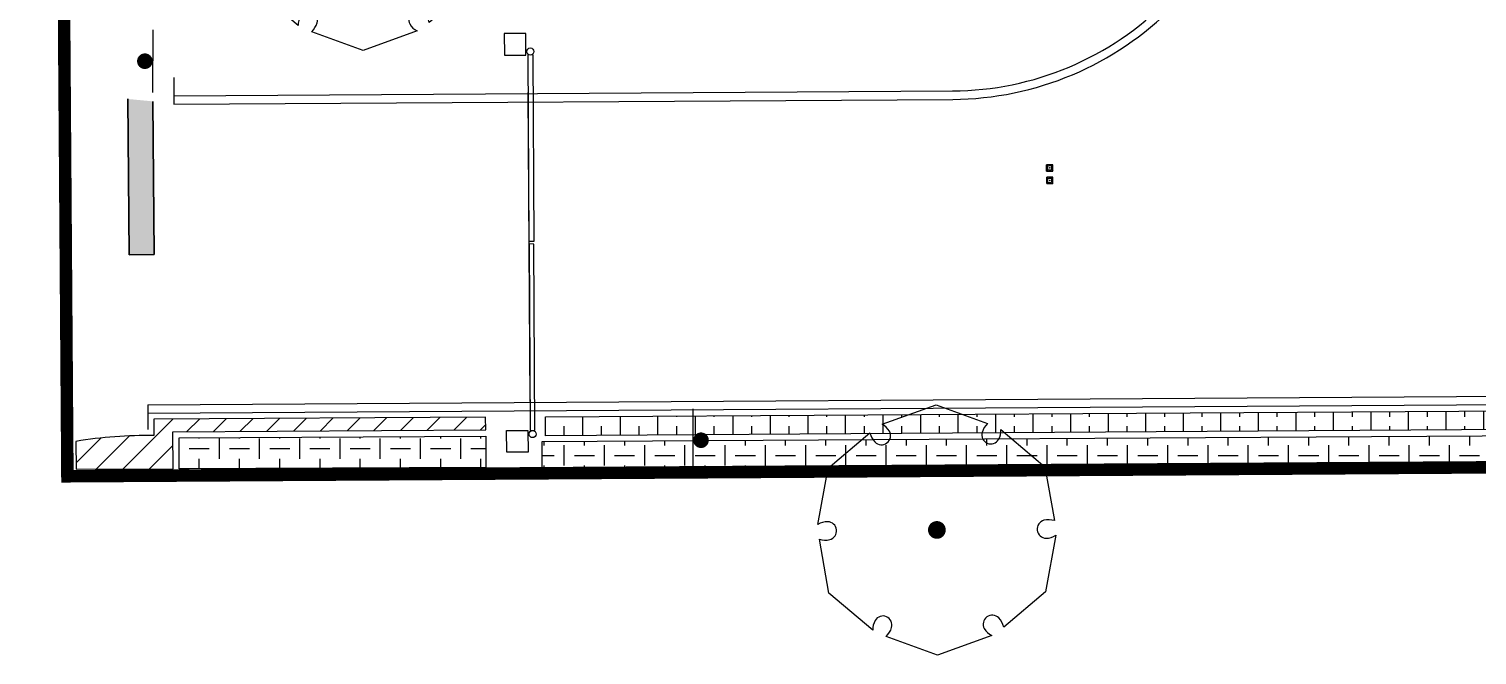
# Model space of a CAD drawing. Header units: feet. Extents: x 919634 to 928945, y 707022 to 708026.
# Drawn here: x 920102.5 to 920218.2, y 707037.5 to 707087.6 of the extents above; entities that cross this region are included whole.
import ezdxf

# ---------------------------------------------------------------- set-up
doc = ezdxf.new("R2010")
doc.units = ezdxf.units.FT
doc.header["$LTSCALE"] = 20
doc.header["$MEASUREMENT"] = 0
doc.linetypes.add('PHANTOM2', pattern=[1.25, 0.625, -0.125, 0.125, -0.125, 0.125, -0.125])
doc.layers.add('-u-site-propline', color=7, linetype='PHANTOM2', true_color=0xd10000)
for name, color, linetype in [('-u-site-xref', 7, 'Continuous'), ('L-002', 15, 'Continuous'), ('LK-TREE-050M', 2, 'Continuous'), ('LK-TREE-TRNK', 32, 'Continuous'), ('LP-PATT-GRND', 251, 'Continuous'), ('LP-PATT-SHAR', 4, 'Continuous'), ('LP-SHAR-BRDR-CONT', 123, 'Continuous'), ('LP-TREE', 15, 'Continuous'), ('Site Plan$0$-u-site-fence', 4, 'Site Plan$0$FENCELINE1'), ('Site Plan$0$SP-SIGNAGE', 4, 'Continuous')]:
    doc.layers.add(name, color=color, linetype=linetype)
doc.layers.add('Site Plan$0$SP-CURB', color=3, linetype='Continuous', lineweight=25)
doc.layers.add('Site Plan$0$SP-PAVEMENT MARKINGS', color=252, linetype='Continuous', lineweight=30)
doc.layers.add('Site Plan$0$SP-RPMs', color=162, linetype='Continuous', plot=False)
doc.layers.get('-u-site-xref').off()
doc.linetypes.add('Site Plan$0$FENCELINE1', pattern='A,0.25,-0.1,[133,ltypeshp.shx,S=0.1,R=0,X=-0.1,Y=0],-0.1,1', length=1.45)

# ---------------------------------------------------------------- blocks, each defined once
blk = doc.blocks.new('Site Plan')
at = {"layer": 'Site Plan$0$SP-PAVEMENT MARKINGS'}
h = blk.add_hatch(color=256, dxfattribs=at)
h.dxf.hatch_style = 1
edge = h.paths.add_edge_path()
edge.add_line((920112.48, 707069.52), (920112.36, 707081.77))
edge.add_arc((920115.05, 707119.67), 38, 262.911, 265.9443, ccw=False)
edge.add_line((920110.36, 707081.96), (920110.48, 707069.51))
edge.add_line((920110.48, 707069.51), (920112.48, 707069.52))
at = {"layer": 'Site Plan$0$SP-SIGNAGE'}
h = blk.add_hatch(color=256, dxfattribs=at)
edge = h.paths.add_edge_path()
edge.add_arc((920111.73, 707084.98), 0.625, 449.8344, 809.8344)
h = blk.add_hatch(color=256, dxfattribs=at)
edge = h.paths.add_edge_path()
edge.add_arc((920156.18, 707054.69), 0.625, 629.8344, 989.8344)
at = {"layer": 'Site Plan$0$-u-site-fence', "ltscale": 0.12}
for p, q in [((920142.52, 707057.79, 0), (920142.36, 707082.47, 0)), ((920142.53, 707055.47, 0), (920142.91, 707055.47, 0))]:
    blk.add_line(p, q, dxfattribs=at)
at = {"layer": 'Site Plan$0$-u-site-fence', "ltscale": 0.12, "elevation": 0}
blk.add_lwpolyline([(920142.17, 707087.19), (920140.46, 707087.18), (920140.47, 707085.46), (920142.18, 707085.47)], close=True, dxfattribs=at)
for points in [[(920142.74, 707085.5), (920142.82, 707070.57), (920142.44, 707070.56), (920142.36, 707085.5)], [(920142.91, 707055.47), (920142.82, 707070.37), (920142.44, 707070.38), (920142.53, 707055.47)]]:
    blk.add_lwpolyline(points, dxfattribs=at)
at = {"layer": 'Site Plan$0$-u-site-fence', "ltscale": 0.12}
blk.add_lwpolyline([(920142.36, 707053.74), (920140.65, 707053.73), (920140.64, 707055.46), (920142.35, 707055.47)], close=True, dxfattribs=at)
at = {"layer": 'Site Plan$0$-u-site-fence', "ltscale": 0.1}
for centre in [(920142.54, 707085.75, 0), (920142.72, 707055.18, 0)]:
    blk.add_circle(centre, 0.285, dxfattribs=at)
at = {"layer": 'Site Plan$0$SP-CURB'}
for p, q in [((920114.05, 707083.67), (920114.05, 707081.54)), ((920114.05, 707082.21), (920176.3, 707082.6)), ((920114.05, 707081.54), (920176.3, 707081.93)), ((920111.96, 707057.52), (920346.34, 707058.99)), ((920111.96, 707056.85), (920223.56, 707057.55)), ((920111.96, 707057.52), (920111.96, 707055.56))]:
    blk.add_line(p, q, dxfattribs=at)
for radius in [25, 24.33]:
    blk.add_arc((920176.14, 707106.93), radius, 270.3592, 0.4182, dxfattribs=at)
at = {"layer": 'Site Plan$0$SP-PAVEMENT MARKINGS'}
for p, q in [((920110.36, 707081.96), (920110.48, 707069.51)), ((920112.36, 707081.77), (920112.48, 707069.52)), ((920110.48, 707069.51), (920112.48, 707069.52))]:
    blk.add_line(p, q, dxfattribs=at)
at = {"layer": 'Site Plan$0$SP-RPMs'}
for p, q in [((920183.89, 707076.61), (920183.8, 707076.7)), ((920184.3, 707076.7), (920183.8, 707076.7)), ((920183.8, 707076.2), (920183.8, 707076.7)), ((920183.8, 707076.2), (920183.89, 707076.29)), ((920183.8, 707076.2), (920184.3, 707076.2)), ((920183.89, 707076.29), (920183.89, 707076.61)), ((920184.22, 707076.61), (920184.3, 707076.7)), ((920184.22, 707076.3), (920184.22, 707076.61)), ((920184.22, 707076.3), (920184.3, 707076.2)), ((920184.3, 707076.2), (920184.3, 707076.7)), ((920183.89, 707075.61), (920183.81, 707075.7)), ((920184.31, 707075.7), (920183.81, 707075.7)), ((920183.81, 707075.2), (920183.81, 707075.7)), ((920183.81, 707075.2), (920183.9, 707075.29)), ((920183.81, 707075.2), (920184.31, 707075.2)), ((920183.9, 707075.29), (920183.89, 707075.61)), ((920184.22, 707075.61), (920184.31, 707075.7)), ((920184.23, 707075.3), (920184.22, 707075.61)), ((920184.23, 707075.3), (920184.31, 707075.2)), ((920184.31, 707075.2), (920184.31, 707075.7))]:
    blk.add_line(p, q, dxfattribs=at)
for points in [[(920184.16, 707076.61), (920183.94, 707076.61)], [(920183.94, 707076.29), (920184.16, 707076.3)], [(920184.17, 707075.61), (920183.95, 707075.61)], [(920183.95, 707075.29), (920184.17, 707075.3)]]:
    blk.add_lwpolyline(points, dxfattribs=at)
for p in [(920184.05, 707076.45), (920184.06, 707075.45)]:
    blk.add_point(p, dxfattribs=at)
at = {"layer": 'Site Plan$0$SP-SIGNAGE'}
for p, q in [((920112.36, 707087.48), (920112.35, 707082.48)), ((920155.55, 707052.2), (920155.56, 707057.19))]:
    blk.add_line(p, q, dxfattribs=at)
blk = doc.blocks.new('TREE-SIMP-027')
at = {"layer": 'LK-TREE-050M'}
blk.add_lwpolyline([(0.2708, 0.4238), (0.4563, 0.2673), (0.4966, 0.0396, 0.127189), (0.4527, 0.0407, 0.875318), (0.4614, -0.0349, 0.149076), (0.5024, -0.0227), (0.4596, -0.2615), (0.2826, -0.4103, 0.127189), (0.2616, -0.3718, 0.875318), (0.2005, -0.417, 0.149076), (0.2316, -0.4464), (0.0033, -0.5288), (-0.214, -0.4499, 0.127189), (-0.1912, -0.4124, 0.875318), (-0.2609, -0.3821, 0.149076), (-0.2708, -0.4238), (-0.4563, -0.2673), (-0.4966, -0.0396, 0.127189), (-0.4527, -0.0407, 0.875318), (-0.4614, 0.0349, 0.149076), (-0.5024, 0.0227), (-0.4596, 0.2615), (-0.2826, 0.4103, 0.127189), (-0.2616, 0.3718, 0.875318), (-0.2005, 0.417, 0.149076), (-0.2316, 0.4464), (-0.0033, 0.5288), (0.214, 0.4499, 0.127189), (0.1912, 0.4124, 0.875318), (0.2609, 0.3821, 0.149076)], format="xyb", close=True, dxfattribs=at)
at = {"layer": 'LK-TREE-TRNK', "const_width": 0.0375}
blk.add_lwpolyline([(-0.0187, 0, 1), (0.0188, 0, 1)], format="xyb", close=True, dxfattribs=at)

msp = doc.modelspace()

# ---------------------------------------------------------------- block references
at = {"layer": '-u-site-xref'}
msp.add_blockref('Site Plan', (0, 0), dxfattribs=at)

# ---------------------------------------------------------------- next in the draw order: hatches: boundary and pattern name
at = {"layer": 'LP-PATT-GRND'}
h = msp.add_hatch(dxfattribs=at)
h.set_pattern_fill('ANSI31', color=256, scale=12)
h.set_pattern_definition([(45, (920106.22, 707052.8727), (-1.06066, 1.06066), [])])
edge = h.paths.add_edge_path()
edge.add_line((920106.22, 707054.6), (920106.23, 707052.37))
edge.add_line((920106.23, 707052.37), (920113.98, 707052.41))
edge.add_line((920113.98, 707052.41), (920113.96, 707055.37))
edge.add_line((920113.96, 707055.37), (920138.97, 707055.52))
edge.add_line((920138.97, 707055.52), (920138.96, 707056.52))
edge.add_line((920138.96, 707056.52), (920112.45, 707056.36))
edge.add_line((920112.45, 707056.36), (920112.46, 707055.06))
edge.add_arc((920111.96, 707019.56), 35.5, 89.1879, 99.3037)
at = {"layer": 'LP-PATT-SHAR'}
h = msp.add_hatch(dxfattribs=at)
h.set_pattern_fill('ANSI33', color=256, scale=12, angle=45)
h.set_pattern_definition([(90, (920143.7356, 707055.0503), (-3, 0), []), (90, (920145.2356, 707056.5503), (-3, 0), [1.5, -0.75])])
h.paths.add_polyline_path([(920143.75, 707055.05), (920143.74, 707056.55), (920221.04, 707057.04), (920221.05, 707055.54)])
h = msp.add_hatch(dxfattribs=at)
h.set_pattern_fill('LAFX-A410-SCREEN', color=256, scale=2.4, pattern_type=2)
h.set_pattern_definition([(0, (920114.4672, 707055.629), (0, 3.216), [0.80647, -2.40953]), (0, (920115.2737, 707054.016), (0, 3.216), [1.60123, -1.61476]), (0, (920116.875, 707055.629), (0, 3.216), [0.80647, -2.40953]), (90, (920116.0802, 707054.8225), (-3.216, 2e-16), [0.7948, -2.42122]), (90, (920114.4672, 707053.2095), (-3.216, 2e-16), [0.7831, -2.4329]), (90, (920116.0802, 707052.4147), (-3.216, 2e-16), [0.7948, -2.42122]), (90, (920114.4672, 707054.0043), (-3.216, 2e-16), [0.82985, -2.38616])])
h.paths.add_polyline_path([(920138.97, 707055.02), (920138.99, 707052.52), (920114.48, 707052.41), (920114.47, 707054.87)])
h = msp.add_hatch(dxfattribs=at)
h.set_pattern_fill('LAFX-A410-SCREEN', color=256, scale=2.4, pattern_type=2)
h.set_pattern_definition([(0, (920113.0887, 707055.0804), (0, 3.216), [0.80647, -2.409535]), (0, (920113.895, 707053.4675), (0, 3.216), [1.60123, -1.61476]), (0, (920115.4963, 707055.0804), (0, 3.216), [0.80647, -2.40953]), (90, (920114.7016, 707054.274), (-3.216, 2e-16), [0.79478, -2.42122]), (90, (920113.0887, 707052.661), (-3.216, 2e-16), [0.7831, -2.43291]), (90, (920114.7016, 707051.8662), (-3.216, 2e-16), [0.79478, -2.42122]), (90, (920113.0887, 707053.4558), (-3.216, 2e-16), [0.82985, -2.38616])])
h.paths.add_polyline_path([(920143.45, 707054.55), (920143.46, 707052.05), (920223.06, 707052.55), (920223.04, 707055.05)])

# ---------------------------------------------------------------- next in the draw order: linework, layer by layer
at = {"layer": '-u-site-propline', "const_width": 1}
msp.add_lwpolyline([(920947, 707545.92), (920946.2, 707600.83), (920548.47, 707598.25), (920114.58, 707595.42), (920115.1, 707522.9), (920102.97, 707404.75), (920105.54, 707051.81), (920991.7, 707057.37), (920991.47, 707093.13), (921085.44, 707093.8), (921082.2, 707546.78)], close=True, dxfattribs=at)
at = {"layer": 'L-002'}
msp.add_lwpolyline([(920106.22, 707054.6), (920106.23, 707052.37), (920113.98, 707052.41), (920113.96, 707055.37), (920138.97, 707055.52), (920138.96, 707056.52), (920112.45, 707056.36), (920112.46, 707055.06, 0.044167)], format="xyb", close=True, dxfattribs=at)
at = {"layer": 'LP-SHAR-BRDR-CONT'}
for points in [[(920143.75, 707055.05), (920143.74, 707056.55), (920221.04, 707057.04), (920221.05, 707055.54)], [(920138.97, 707055.02), (920138.99, 707052.52), (920114.48, 707052.41), (920114.47, 707054.87), (920138.97, 707055.02)], [(920143.45, 707054.55), (920143.46, 707052.05), (920223.06, 707052.55), (920223.04, 707055.05)]]:
    msp.add_lwpolyline(points, close=True, dxfattribs=at)

# ---------------------------------------------------------------- next in the draw order: block references
at = {"layer": 'LP-TREE', "xscale": 18.91141011540282, "yscale": 18.91141011540282}
for p, zscale in [((920129.11, 707095.84), 15.03416260495856), ((920175.03, 707047.52), 18.29877919221403)]:
    msp.add_blockref('TREE-SIMP-027', p, dxfattribs=dict(at, zscale=zscale))

doc.saveas('drawing.dxf')
